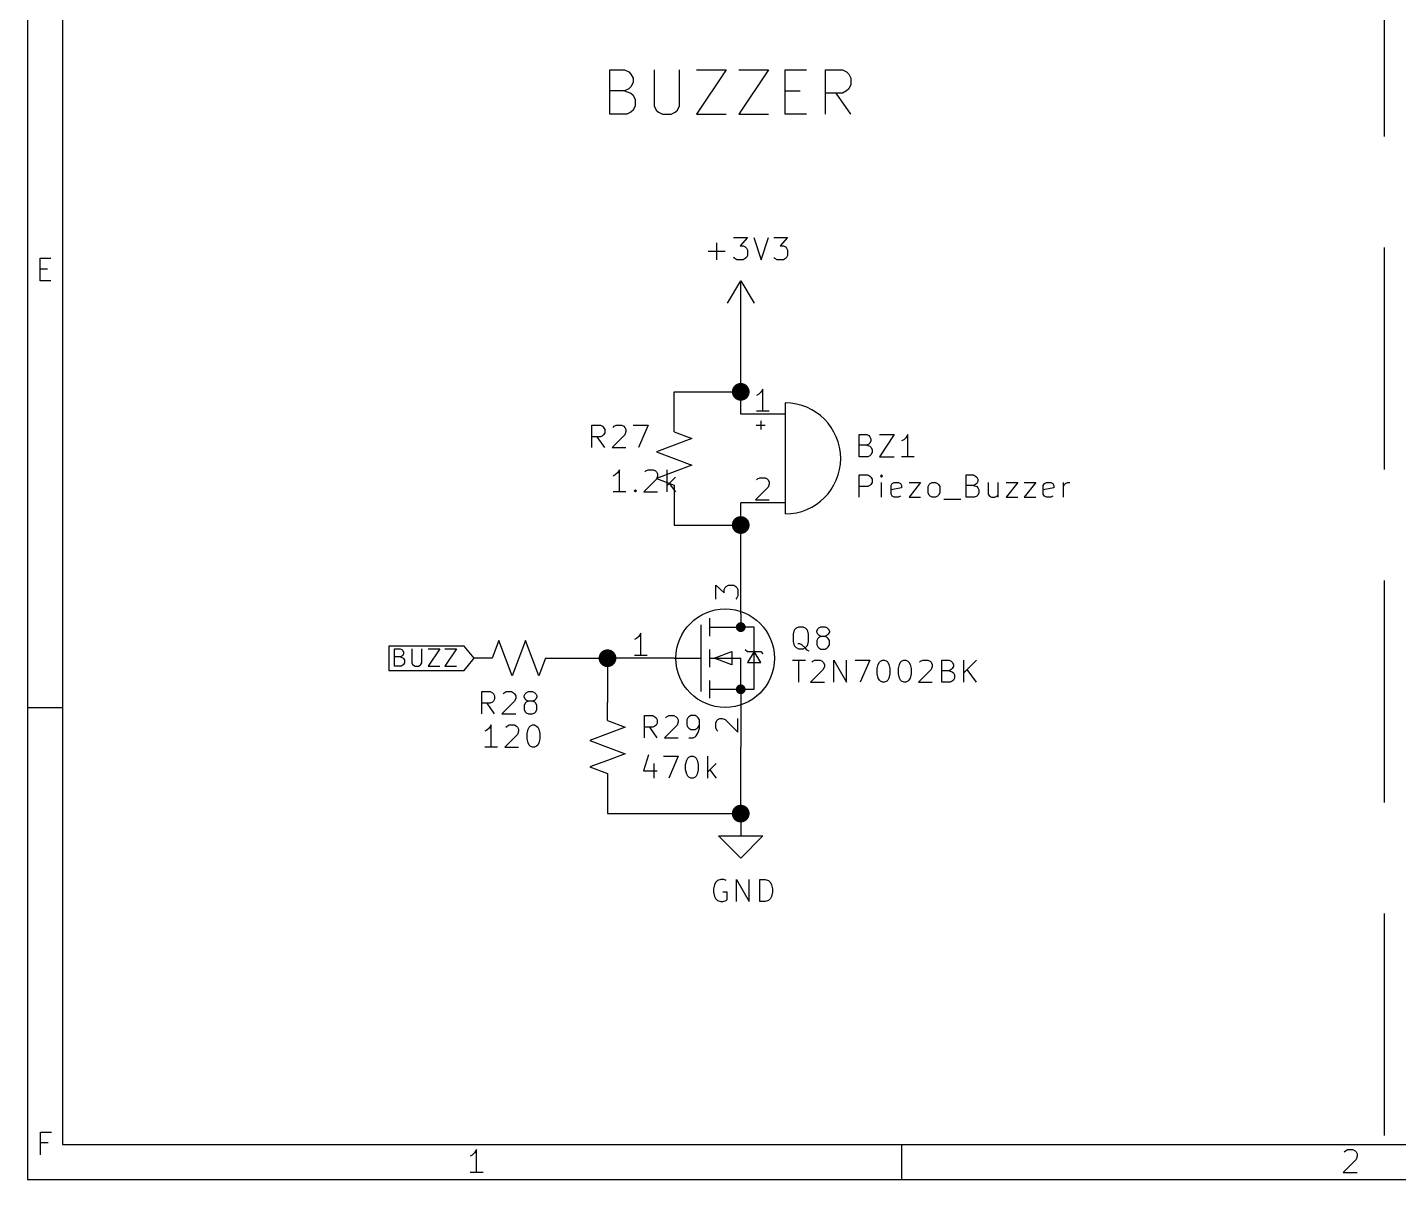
# Model space of a CAD drawing. Extents: x 0.4 to 16.1, y -11.3 to -0.4.
# Drawn here: x 0.394 to 3.481, y -11.299 to -8.704 of the extents above; entities that cross this region are included whole.
import ezdxf

# ---------------------------------------------------------------- set-up
doc = ezdxf.new("R2010")
doc.units = 0
doc.header["$MEASUREMENT"] = 0
doc.linetypes.add('DASHED', pattern=[0.75, 0.5, -0.25])
for name, color, linetype in [('BLUE3', 171, 'CONTINUOUS'), ('CYAN2', 4, 'CONTINUOUS'), ('GREEN2', 3, 'CONTINUOUS'), ('RED2', 1, 'CONTINUOUS')]:
    doc.layers.add(name, color=color, linetype=linetype)

msp = doc.modelspace()

# ---------------------------------------------------------------- linework, layer by layer
at = {"layer": 'BLUE3', "linetype": 'DASHED'}
msp.add_line((3.45, -11.2), (3.45, -6), dxfattribs=at)
at = {"layer": 'BLUE3', "linetype": 'CONTINUOUS'}
for p, q in [((1.70506, -8.89974), (1.70506, -8.79974)), ((1.70506, -8.79974), (1.73839, -8.79974)), ((1.73839, -8.79974), (1.74791, -8.8045)), ((1.74791, -8.8045), (1.75268, -8.80926)), ((1.75268, -8.80926), (1.75744, -8.81878)), ((1.75744, -8.82831), (1.75268, -8.83783)), ((1.75744, -8.81878), (1.75744, -8.82831)), ((1.80506, -8.79974), (1.80506, -8.88069)), ((1.8622, -8.88069), (1.8622, -8.79974)), ((1.9003, -8.79974), (1.96696, -8.79974)), ((1.96696, -8.79974), (1.9003, -8.89974)), ((1.99554, -8.79974), (2.0622, -8.79974)), ((2.0622, -8.79974), (1.99554, -8.89974)), ((2.1003, -8.89974), (2.1003, -8.79974)), ((2.1003, -8.79974), (2.14791, -8.79974)), ((2.19077, -8.89974), (2.19077, -8.79974)), ((2.19077, -8.79974), (2.22887, -8.79974)), ((2.22887, -8.79974), (2.23839, -8.8045)), ((2.23839, -8.8045), (2.24315, -8.80926)), ((2.24315, -8.80926), (2.24791, -8.81878)), ((2.24791, -8.81878), (2.24791, -8.83307)), ((1.73839, -8.84735), (1.70506, -8.84735)), ((1.74791, -8.84259), (1.73839, -8.84735)), ((1.73839, -8.84735), (1.75268, -8.85212)), ((1.75268, -8.83783), (1.74791, -8.84259)), ((1.75268, -8.85212), (1.75744, -8.85688)), ((1.75744, -8.85688), (1.7622, -8.8664)), ((2.1003, -8.84735), (2.13363, -8.84735)), ((2.22887, -8.85212), (2.19077, -8.85212)), ((2.24791, -8.89974), (2.21458, -8.85212)), ((2.23839, -8.84735), (2.22887, -8.85212)), ((2.24315, -8.84259), (2.23839, -8.84735)), ((2.24791, -8.83307), (2.24315, -8.84259)), ((1.75744, -8.89021), (1.75268, -8.89497)), ((1.7622, -8.88069), (1.75744, -8.89021)), ((1.7622, -8.8664), (1.7622, -8.88069)), ((1.80506, -8.88069), (1.80982, -8.89021)), ((1.80982, -8.89021), (1.81458, -8.89497)), ((1.85268, -8.89497), (1.85744, -8.89021)), ((1.85744, -8.89021), (1.8622, -8.88069)), ((1.74315, -8.89974), (1.70506, -8.89974)), ((1.75268, -8.89497), (1.74315, -8.89974)), ((1.81458, -8.89497), (1.82411, -8.89974)), ((1.82411, -8.89974), (1.84315, -8.89974)), ((1.84315, -8.89974), (1.85268, -8.89497)), ((1.9003, -8.89974), (1.96696, -8.89974)), ((1.99554, -8.89974), (2.0622, -8.89974)), ((2.14791, -8.89974), (2.1003, -8.89974))]:
    msp.add_line(p, q, dxfattribs=at)
at = {"layer": 'CYAN2', "linetype": 'CONTINUOUS'}
for p, q in [((1.94595, -9.2273), (1.94595, -9.18921)), ((1.98405, -9.1773), (2.015, -9.1773)), ((2.015, -9.1773), (1.99833, -9.19635)), ((1.99833, -9.19635), (2.00547, -9.19635)), ((2.00547, -9.19635), (2.01024, -9.19873)), ((2.01024, -9.19873), (2.01262, -9.20111)), ((2.01262, -9.20111), (2.015, -9.20587)), ((2.02928, -9.1773), (2.04595, -9.2273)), ((2.04595, -9.2273), (2.06262, -9.1773)), ((2.07452, -9.1773), (2.10547, -9.1773)), ((2.10547, -9.1773), (2.08881, -9.19635)), ((2.08881, -9.19635), (2.09595, -9.19635)), ((2.09595, -9.19635), (2.10071, -9.19873)), ((2.10071, -9.19873), (2.10309, -9.20111)), ((2.10309, -9.20111), (2.10547, -9.20587)), ((1.9269, -9.20826), (1.965, -9.20826)), ((1.98643, -9.22492), (1.98405, -9.22254)), ((1.99119, -9.2273), (1.98643, -9.22492)), ((2.00547, -9.2273), (1.99119, -9.2273)), ((2.01024, -9.22492), (2.00547, -9.2273)), ((2.01262, -9.22254), (2.01024, -9.22492)), ((2.015, -9.21778), (2.01262, -9.22254)), ((2.015, -9.20587), (2.015, -9.21778)), ((2.0769, -9.22492), (2.07452, -9.22254)), ((2.08167, -9.2273), (2.0769, -9.22492)), ((2.09595, -9.2273), (2.08167, -9.2273)), ((2.10071, -9.22492), (2.09595, -9.2273)), ((2.10309, -9.22254), (2.10071, -9.22492)), ((2.10547, -9.21778), (2.10309, -9.22254)), ((2.10547, -9.20587), (2.10547, -9.21778)), ((1.66503, -9.6503), (1.66503, -9.6003)), ((1.66503, -9.6003), (1.68407, -9.6003)), ((1.68407, -9.6003), (1.68884, -9.60269)), ((1.71503, -9.60269), (1.71979, -9.6003)), ((1.71979, -9.6003), (1.73169, -9.6003)), ((1.73169, -9.6003), (1.73646, -9.60269)), ((1.75789, -9.6003), (1.79122, -9.6003)), ((1.79122, -9.6003), (1.76979, -9.6503)), ((1.68407, -9.62649), (1.66503, -9.62649)), ((1.6936, -9.6503), (1.67693, -9.62649)), ((1.68884, -9.62411), (1.68407, -9.62649)), ((1.68884, -9.60269), (1.69122, -9.60506)), ((1.69122, -9.62173), (1.68884, -9.62411)), ((1.69122, -9.60506), (1.6936, -9.60983)), ((1.6936, -9.61697), (1.69122, -9.62173)), ((1.6936, -9.60983), (1.6936, -9.61697)), ((1.73884, -9.62173), (1.71027, -9.6503)), ((1.71265, -9.60506), (1.71503, -9.60269)), ((1.73646, -9.60269), (1.73884, -9.60506)), ((1.73884, -9.60506), (1.74122, -9.60983)), ((1.74122, -9.61459), (1.73884, -9.62173)), ((1.74122, -9.60983), (1.74122, -9.61459)), ((2.26703, -9.6713), (2.26703, -9.6213)), ((2.26703, -9.6213), (2.28369, -9.6213)), ((2.28369, -9.6213), (2.28846, -9.62369)), ((2.28846, -9.62369), (2.29084, -9.62606)), ((2.29084, -9.62606), (2.29322, -9.63083)), ((2.29322, -9.63083), (2.29322, -9.63559)), ((2.31227, -9.6213), (2.3456, -9.6213)), ((2.3456, -9.6213), (2.31227, -9.6713)), ((2.36703, -9.63321), (2.36227, -9.63559)), ((2.37179, -9.62844), (2.36703, -9.63321)), ((2.37655, -9.6213), (2.37179, -9.62844)), ((2.37655, -9.6713), (2.37655, -9.6213)), ((1.71027, -9.6503), (1.74122, -9.6503)), ((2.28369, -9.64511), (2.26703, -9.64511)), ((2.28846, -9.64273), (2.28369, -9.64511)), ((2.28369, -9.64511), (2.29084, -9.64749)), ((2.29084, -9.64035), (2.28846, -9.64273)), ((2.29322, -9.63559), (2.29084, -9.64035)), ((2.29084, -9.64749), (2.29322, -9.64987)), ((2.29322, -9.64987), (2.2956, -9.65463)), ((2.2956, -9.66178), (2.29322, -9.66654)), ((2.2956, -9.65463), (2.2956, -9.66178)), ((2.28607, -9.6713), (2.26703, -9.6713)), ((2.29084, -9.66892), (2.28607, -9.6713)), ((2.29322, -9.66654), (2.29084, -9.66892)), ((2.31227, -9.6713), (2.3456, -9.6713)), ((2.39084, -9.6713), (2.36227, -9.6713)), ((1.71741, -9.71221), (1.71265, -9.71459)), ((1.72217, -9.70744), (1.71741, -9.71221)), ((1.72693, -9.7003), (1.72217, -9.70744)), ((1.72693, -9.7503), (1.72693, -9.7003)), ((1.81026, -9.72173), (1.78169, -9.7503)), ((1.78407, -9.70506), (1.78646, -9.70269)), ((1.78646, -9.70269), (1.79122, -9.7003)), ((1.79122, -9.7003), (1.80312, -9.7003)), ((1.80312, -9.7003), (1.80789, -9.70269)), ((1.80789, -9.70269), (1.81026, -9.70506)), ((1.81026, -9.70506), (1.81265, -9.70983)), ((1.81265, -9.71459), (1.81026, -9.72173)), ((1.81265, -9.70983), (1.81265, -9.71459)), ((1.83407, -9.7503), (1.83407, -9.7003)), ((1.85312, -9.71697), (1.83407, -9.73602)), ((2.26703, -9.7623), (2.26703, -9.7123)), ((2.26703, -9.7123), (2.28607, -9.7123)), ((2.28607, -9.7123), (2.29083, -9.71469)), ((2.29083, -9.71469), (2.29322, -9.71706)), ((2.29322, -9.71706), (2.2956, -9.72183)), ((2.2956, -9.72183), (2.2956, -9.72897)), ((2.31703, -9.7123), (2.31465, -9.71469)), ((2.31465, -9.71469), (2.31703, -9.71706)), ((2.31941, -9.71469), (2.31703, -9.7123)), ((2.31703, -9.7123), (2.31703, -9.71706)), ((2.31703, -9.71706), (2.31941, -9.71469)), ((2.5075, -9.7623), (2.5075, -9.7123)), ((2.5075, -9.7123), (2.52417, -9.7123)), ((2.52417, -9.7123), (2.52893, -9.71469)), ((2.52893, -9.71469), (2.53131, -9.71706)), ((2.53131, -9.71706), (2.53369, -9.72183)), ((2.53369, -9.72183), (2.53369, -9.72659)), ((1.74122, -9.7503), (1.71265, -9.7503)), ((1.76026, -9.74792), (1.76265, -9.74554)), ((1.76265, -9.7503), (1.76026, -9.74792)), ((1.76265, -9.74554), (1.76503, -9.74792)), ((1.76265, -9.74554), (1.76265, -9.7503)), ((1.76503, -9.74792), (1.76265, -9.7503)), ((1.78169, -9.7503), (1.81265, -9.7503)), ((1.83883, -9.73126), (1.85312, -9.7503)), ((2.28607, -9.73849), (2.26703, -9.73849)), ((2.29083, -9.73611), (2.28607, -9.73849)), ((2.29322, -9.73373), (2.29083, -9.73611)), ((2.2956, -9.72897), (2.29322, -9.73373)), ((2.31703, -9.7623), (2.31703, -9.72897)), ((2.33846, -9.73611), (2.34083, -9.73135)), ((2.33846, -9.75516), (2.33846, -9.73611)), ((2.36226, -9.74087), (2.33846, -9.74563)), ((2.34083, -9.75992), (2.33846, -9.75516)), ((2.34083, -9.73135), (2.3456, -9.72897)), ((2.3456, -9.72897), (2.35512, -9.72897)), ((2.35512, -9.72897), (2.35989, -9.73135)), ((2.35989, -9.73135), (2.36226, -9.73611)), ((2.36226, -9.73611), (2.36226, -9.74087)), ((2.37893, -9.72897), (2.40512, -9.72897)), ((2.40512, -9.72897), (2.37893, -9.7623)), ((2.42179, -9.73849), (2.42417, -9.73373)), ((2.42179, -9.75278), (2.42179, -9.73849)), ((2.42417, -9.75754), (2.42179, -9.75278)), ((2.42417, -9.73373), (2.42655, -9.73135)), ((2.42655, -9.73135), (2.43131, -9.72897)), ((2.43131, -9.72897), (2.43846, -9.72897)), ((2.43846, -9.72897), (2.44322, -9.73135)), ((2.44322, -9.73135), (2.4456, -9.73373)), ((2.4456, -9.73373), (2.44798, -9.73849)), ((2.44798, -9.75278), (2.4456, -9.75754)), ((2.44798, -9.73849), (2.44798, -9.75278)), ((2.52417, -9.73611), (2.5075, -9.73611)), ((2.52893, -9.73373), (2.52417, -9.73611)), ((2.52417, -9.73611), (2.53131, -9.73849)), ((2.53131, -9.73135), (2.52893, -9.73373)), ((2.53369, -9.72659), (2.53131, -9.73135)), ((2.53131, -9.73849), (2.53369, -9.74087)), ((2.53369, -9.74087), (2.53607, -9.74563)), ((2.53607, -9.75278), (2.53369, -9.75754)), ((2.53607, -9.74563), (2.53607, -9.75278)), ((2.5575, -9.72897), (2.5575, -9.75516)), ((2.5575, -9.75516), (2.55989, -9.75992)), ((2.57893, -9.72897), (2.57893, -9.7623)), ((2.59798, -9.72897), (2.62417, -9.72897)), ((2.62417, -9.72897), (2.59798, -9.7623)), ((2.63846, -9.72897), (2.66465, -9.72897)), ((2.66465, -9.72897), (2.63846, -9.7623)), ((2.68131, -9.73611), (2.68369, -9.73135)), ((2.68131, -9.75516), (2.68131, -9.73611)), ((2.70512, -9.74087), (2.68131, -9.74563)), ((2.68369, -9.75992), (2.68131, -9.75516)), ((2.68369, -9.73135), (2.68846, -9.72897)), ((2.68846, -9.72897), (2.69798, -9.72897)), ((2.69798, -9.72897), (2.70274, -9.73135)), ((2.70274, -9.73135), (2.70512, -9.73611)), ((2.70512, -9.73611), (2.70512, -9.74087)), ((2.72655, -9.7623), (2.72655, -9.72897)), ((2.72655, -9.73849), (2.72893, -9.73373)), ((2.72893, -9.73373), (2.73131, -9.73135)), ((2.73131, -9.73135), (2.73607, -9.72897)), ((2.73607, -9.72897), (2.74083, -9.72897)), ((2.3456, -9.7623), (2.34083, -9.75992)), ((2.35512, -9.7623), (2.3456, -9.7623)), ((2.35989, -9.75992), (2.35512, -9.7623)), ((2.37893, -9.7623), (2.40512, -9.7623)), ((2.42655, -9.75992), (2.42417, -9.75754)), ((2.43131, -9.7623), (2.42655, -9.75992)), ((2.43846, -9.7623), (2.43131, -9.7623)), ((2.44322, -9.75992), (2.43846, -9.7623)), ((2.4456, -9.75754), (2.44322, -9.75992)), ((2.4575, -9.76706), (2.4956, -9.76706)), ((2.52655, -9.7623), (2.5075, -9.7623)), ((2.53131, -9.75992), (2.52655, -9.7623)), ((2.53369, -9.75754), (2.53131, -9.75992)), ((2.55989, -9.75992), (2.56465, -9.7623)), ((2.56465, -9.7623), (2.57179, -9.7623)), ((2.57179, -9.7623), (2.57655, -9.75992)), ((2.57655, -9.75992), (2.57893, -9.75754)), ((2.59798, -9.7623), (2.62417, -9.7623)), ((2.63846, -9.7623), (2.66465, -9.7623)), ((2.68846, -9.7623), (2.68369, -9.75992)), ((2.69798, -9.7623), (2.68846, -9.7623)), ((2.70274, -9.75992), (2.69798, -9.7623)), ((2.11865, -10.071), (2.12103, -10.0614)), ((2.12103, -10.0614), (2.12579, -10.0567)), ((2.12579, -10.0567), (2.13055, -10.0543)), ((2.13055, -10.0543), (2.14007, -10.0543)), ((2.14007, -10.0543), (2.14484, -10.0567)), ((2.14484, -10.0567), (2.1496, -10.0614)), ((2.1496, -10.0614), (2.15198, -10.071)), ((2.17103, -10.0638), (2.17341, -10.0591)), ((2.17103, -10.0662), (2.17103, -10.0638)), ((2.17341, -10.0591), (2.17579, -10.0567)), ((2.17579, -10.0567), (2.18055, -10.0543)), ((2.18055, -10.0543), (2.19007, -10.0543)), ((2.19007, -10.0543), (2.19484, -10.0567)), ((2.19484, -10.0567), (2.19722, -10.0591)), ((2.19722, -10.0591), (2.1996, -10.0638)), ((2.1996, -10.0638), (2.1996, -10.0662)), ((2.11865, -10.0876), (2.11865, -10.071)), ((2.12103, -10.0972), (2.11865, -10.0876)), ((2.13293, -10.0924), (2.12817, -10.0924)), ((2.1377, -10.0948), (2.13293, -10.0924)), ((2.14484, -10.1019), (2.1377, -10.0948)), ((2.15198, -10.0876), (2.1496, -10.0972)), ((2.15198, -10.071), (2.15198, -10.0876)), ((2.17341, -10.071), (2.17103, -10.0662)), ((2.17341, -10.0805), (2.17103, -10.0853)), ((2.17103, -10.0853), (2.17103, -10.0948)), ((2.17103, -10.0948), (2.17341, -10.0995)), ((2.17579, -10.0734), (2.17341, -10.071)), ((2.17579, -10.0781), (2.17341, -10.0805)), ((2.18055, -10.0757), (2.17579, -10.0734)), ((2.18055, -10.0757), (2.17579, -10.0781)), ((2.19007, -10.0757), (2.18055, -10.0757)), ((2.19484, -10.0734), (2.19007, -10.0757)), ((2.19484, -10.0781), (2.19007, -10.0757)), ((2.19722, -10.071), (2.19484, -10.0734)), ((2.19722, -10.0805), (2.19484, -10.0781)), ((2.1996, -10.0662), (2.19722, -10.071)), ((2.1996, -10.0853), (2.19722, -10.0805)), ((2.19722, -10.0995), (2.1996, -10.0948)), ((2.1996, -10.0948), (2.1996, -10.0853)), ((2.12579, -10.1019), (2.12103, -10.0972)), ((2.13055, -10.1043), (2.12579, -10.1019)), ((2.14007, -10.1043), (2.13055, -10.1043)), ((2.14484, -10.1019), (2.14007, -10.1043)), ((2.1496, -10.0972), (2.14484, -10.1019)), ((2.1496, -10.1067), (2.14484, -10.1019)), ((2.15436, -10.1091), (2.1496, -10.1067)), ((2.17341, -10.0995), (2.17579, -10.1019)), ((2.17579, -10.1019), (2.18055, -10.1043)), ((2.18055, -10.1043), (2.19007, -10.1043)), ((2.19007, -10.1043), (2.19484, -10.1019)), ((2.19484, -10.1019), (2.19722, -10.0995)), ((2.11688, -10.1293), (2.14546, -10.1293)), ((2.13117, -10.1793), (2.13117, -10.1293)), ((2.18593, -10.1507), (2.15736, -10.1793)), ((2.15974, -10.1341), (2.16212, -10.1317)), ((2.16212, -10.1317), (2.16688, -10.1293)), ((2.16688, -10.1293), (2.17879, -10.1293)), ((2.17879, -10.1293), (2.18355, -10.1317)), ((2.18355, -10.1317), (2.18593, -10.1341)), ((2.18593, -10.1341), (2.18831, -10.1388)), ((2.18831, -10.1436), (2.18593, -10.1507)), ((2.18831, -10.1388), (2.18831, -10.1436)), ((2.20974, -10.1793), (2.20974, -10.1293)), ((2.20974, -10.1293), (2.23831, -10.1793)), ((2.23831, -10.1793), (2.23831, -10.1293)), ((2.25736, -10.1293), (2.29069, -10.1293)), ((2.29069, -10.1293), (2.26926, -10.1793)), ((2.30736, -10.1484), (2.30974, -10.1388)), ((2.30736, -10.1603), (2.30736, -10.1484)), ((2.30974, -10.1388), (2.31212, -10.1341)), ((2.31212, -10.1341), (2.3145, -10.1317)), ((2.3145, -10.1317), (2.31926, -10.1293)), ((2.31926, -10.1293), (2.32403, -10.1293)), ((2.32403, -10.1293), (2.32879, -10.1317)), ((2.32879, -10.1317), (2.33117, -10.1341)), ((2.33117, -10.1341), (2.33355, -10.1388)), ((2.33355, -10.1388), (2.33593, -10.1484)), ((2.33593, -10.1484), (2.33593, -10.1603)), ((2.35498, -10.1484), (2.35736, -10.1388)), ((2.35498, -10.1603), (2.35498, -10.1484)), ((2.35736, -10.1388), (2.35974, -10.1341)), ((2.35974, -10.1341), (2.36212, -10.1317)), ((2.36212, -10.1317), (2.36688, -10.1293)), ((2.36688, -10.1293), (2.37165, -10.1293)), ((2.37165, -10.1293), (2.37641, -10.1317)), ((2.37641, -10.1317), (2.37879, -10.1341)), ((2.37879, -10.1341), (2.38117, -10.1388)), ((2.38117, -10.1388), (2.38355, -10.1484)), ((2.38355, -10.1484), (2.38355, -10.1603)), ((2.42879, -10.1507), (2.40022, -10.1793)), ((2.4026, -10.1341), (2.40498, -10.1317)), ((2.40498, -10.1317), (2.40974, -10.1293)), ((2.40974, -10.1293), (2.42165, -10.1293)), ((2.42165, -10.1293), (2.42641, -10.1317)), ((2.42641, -10.1317), (2.42879, -10.1341)), ((2.42879, -10.1341), (2.43117, -10.1388)), ((2.43117, -10.1436), (2.42879, -10.1507)), ((2.43117, -10.1388), (2.43117, -10.1436)), ((2.4526, -10.1793), (2.4526, -10.1293)), ((2.4526, -10.1293), (2.46926, -10.1293)), ((2.46926, -10.1531), (2.4526, -10.1531)), ((2.46926, -10.1293), (2.47403, -10.1317)), ((2.47403, -10.1507), (2.46926, -10.1531)), ((2.46926, -10.1531), (2.47641, -10.1555)), ((2.47403, -10.1317), (2.47641, -10.1341)), ((2.47641, -10.1484), (2.47403, -10.1507)), ((2.47641, -10.1341), (2.47879, -10.1388)), ((2.47879, -10.1436), (2.47641, -10.1484)), ((2.47641, -10.1555), (2.47879, -10.1579)), ((2.47879, -10.1388), (2.47879, -10.1436)), ((2.47879, -10.1579), (2.48117, -10.1626)), ((2.5026, -10.1793), (2.5026, -10.1293)), ((2.53117, -10.1293), (2.5026, -10.1579)), ((2.53117, -10.1793), (2.50974, -10.1507)), ((2.15736, -10.1793), (2.18831, -10.1793)), ((2.30974, -10.1698), (2.30736, -10.1603)), ((2.31212, -10.1745), (2.30974, -10.1698)), ((2.3145, -10.1769), (2.31212, -10.1745)), ((2.31926, -10.1793), (2.3145, -10.1769)), ((2.32403, -10.1793), (2.31926, -10.1793)), ((2.32879, -10.1769), (2.32403, -10.1793)), ((2.33117, -10.1745), (2.32879, -10.1769)), ((2.33355, -10.1698), (2.33117, -10.1745)), ((2.33593, -10.1603), (2.33355, -10.1698)), ((2.35736, -10.1698), (2.35498, -10.1603)), ((2.35974, -10.1745), (2.35736, -10.1698)), ((2.36212, -10.1769), (2.35974, -10.1745)), ((2.36688, -10.1793), (2.36212, -10.1769)), ((2.37165, -10.1793), (2.36688, -10.1793)), ((2.37641, -10.1769), (2.37165, -10.1793)), ((2.37879, -10.1745), (2.37641, -10.1769)), ((2.38117, -10.1698), (2.37879, -10.1745)), ((2.38355, -10.1603), (2.38117, -10.1698)), ((2.40022, -10.1793), (2.43117, -10.1793)), ((2.47165, -10.1793), (2.4526, -10.1793)), ((2.47641, -10.1769), (2.47165, -10.1793)), ((2.47879, -10.1745), (2.47641, -10.1769)), ((2.48117, -10.1698), (2.47879, -10.1745)), ((2.48117, -10.1626), (2.48117, -10.1698)), ((1.41703, -10.2503), (1.41703, -10.2003)), ((1.41703, -10.2003), (1.43607, -10.2003)), ((1.43607, -10.2003), (1.44084, -10.2027)), ((1.44084, -10.2027), (1.44322, -10.2051)), ((1.44322, -10.2051), (1.4456, -10.2098)), ((1.4456, -10.217), (1.44322, -10.2217)), ((1.4456, -10.2098), (1.4456, -10.217)), ((1.46465, -10.2051), (1.46703, -10.2027)), ((1.46703, -10.2027), (1.47179, -10.2003)), ((1.47179, -10.2003), (1.48369, -10.2003)), ((1.48369, -10.2003), (1.48846, -10.2027)), ((1.48846, -10.2027), (1.49084, -10.2051)), ((1.49084, -10.2051), (1.49322, -10.2098)), ((1.49322, -10.2146), (1.49084, -10.2217)), ((1.49322, -10.2098), (1.49322, -10.2146)), ((1.51227, -10.2098), (1.51465, -10.2051)), ((1.51227, -10.2122), (1.51227, -10.2098)), ((1.51465, -10.217), (1.51227, -10.2122)), ((1.51465, -10.2051), (1.51703, -10.2027)), ((1.51703, -10.2194), (1.51465, -10.217)), ((1.51703, -10.2027), (1.52179, -10.2003)), ((1.52179, -10.2217), (1.51703, -10.2194)), ((1.52179, -10.2003), (1.53131, -10.2003)), ((1.53131, -10.2003), (1.53607, -10.2027)), ((1.53607, -10.2194), (1.53131, -10.2217)), ((1.53607, -10.2027), (1.53846, -10.2051)), ((1.53846, -10.217), (1.53607, -10.2194)), ((1.53846, -10.2051), (1.54084, -10.2098)), ((1.54084, -10.2122), (1.53846, -10.217)), ((1.54084, -10.2098), (1.54084, -10.2122)), ((1.43607, -10.2265), (1.41703, -10.2265)), ((1.4456, -10.2503), (1.42893, -10.2265)), ((1.44084, -10.2241), (1.43607, -10.2265)), ((1.44322, -10.2217), (1.44084, -10.2241)), ((1.49084, -10.2217), (1.46227, -10.2503)), ((1.46227, -10.2503), (1.49322, -10.2503)), ((1.51465, -10.2265), (1.51227, -10.2313)), ((1.51227, -10.2313), (1.51227, -10.2408)), ((1.51227, -10.2408), (1.51465, -10.2455)), ((1.51703, -10.2241), (1.51465, -10.2265)), ((1.51465, -10.2455), (1.51703, -10.2479)), ((1.52179, -10.2217), (1.51703, -10.2241)), ((1.51703, -10.2479), (1.52179, -10.2503)), ((1.53131, -10.2217), (1.52179, -10.2217)), ((1.52179, -10.2503), (1.53131, -10.2503)), ((1.53607, -10.2241), (1.53131, -10.2217)), ((1.53131, -10.2503), (1.53607, -10.2479)), ((1.53846, -10.2265), (1.53607, -10.2241)), ((1.53607, -10.2479), (1.53846, -10.2455)), ((1.54084, -10.2313), (1.53846, -10.2265)), ((1.53846, -10.2455), (1.54084, -10.2408)), ((1.54084, -10.2408), (1.54084, -10.2313)), ((1.43793, -10.2753), (1.43317, -10.2824)), ((1.43793, -10.3253), (1.43793, -10.2753)), ((1.47127, -10.2801), (1.47365, -10.2777)), ((1.47365, -10.2777), (1.47841, -10.2753)), ((1.47841, -10.2753), (1.49031, -10.2753)), ((1.49031, -10.2753), (1.49508, -10.2777)), ((1.49508, -10.2777), (1.49746, -10.2801)), ((1.49746, -10.2801), (1.49984, -10.2848)), ((1.52127, -10.2848), (1.52365, -10.2801)), ((1.52365, -10.2801), (1.52603, -10.2777)), ((1.52603, -10.2777), (1.53079, -10.2753)), ((1.53079, -10.2753), (1.53556, -10.2753)), ((1.53556, -10.2753), (1.54031, -10.2777)), ((1.54031, -10.2777), (1.5427, -10.2801)), ((1.5427, -10.2801), (1.54508, -10.2848)), ((1.78303, -10.3043), (1.78303, -10.2543)), ((1.78303, -10.2543), (1.80207, -10.2543)), ((1.80207, -10.2805), (1.78303, -10.2805)), ((1.8116, -10.3043), (1.79493, -10.2805)), ((1.80207, -10.2543), (1.80684, -10.2567)), ((1.80684, -10.2781), (1.80207, -10.2805)), ((1.80684, -10.2567), (1.80922, -10.2591)), ((1.80922, -10.2757), (1.80684, -10.2781)), ((1.80922, -10.2591), (1.8116, -10.2638)), ((1.8116, -10.271), (1.80922, -10.2757)), ((1.8116, -10.2638), (1.8116, -10.271)), ((1.85684, -10.2757), (1.82827, -10.3043)), ((1.83065, -10.2591), (1.83303, -10.2567)), ((1.83303, -10.2567), (1.83779, -10.2543)), ((1.83779, -10.2543), (1.84969, -10.2543)), ((1.84969, -10.2543), (1.85446, -10.2567)), ((1.85446, -10.2567), (1.85684, -10.2591)), ((1.85684, -10.2591), (1.85922, -10.2638)), ((1.85922, -10.2686), (1.85684, -10.2757)), ((1.85922, -10.2638), (1.85922, -10.2686)), ((1.88065, -10.2591), (1.87827, -10.2638)), ((1.87827, -10.2638), (1.87827, -10.2757)), ((1.87827, -10.2757), (1.88065, -10.2805)), ((1.88303, -10.2567), (1.88065, -10.2591)), ((1.88065, -10.2805), (1.88303, -10.2829)), ((1.88779, -10.2543), (1.88303, -10.2567)), ((1.89731, -10.2543), (1.88779, -10.2543)), ((1.90207, -10.2567), (1.89731, -10.2543)), ((1.90446, -10.2591), (1.90207, -10.2567)), ((1.90207, -10.2829), (1.90446, -10.2805)), ((1.90684, -10.2638), (1.90446, -10.2591)), ((1.90446, -10.2805), (1.90684, -10.2757)), ((1.90684, -10.2829), (1.90684, -10.2638)), ((1.42841, -10.2872), (1.42365, -10.2896)), ((1.43317, -10.2824), (1.42841, -10.2872)), ((1.49746, -10.2967), (1.46889, -10.3253)), ((1.49984, -10.2896), (1.49746, -10.2967)), ((1.49984, -10.2848), (1.49984, -10.2896)), ((1.51889, -10.2944), (1.52127, -10.2848)), ((1.51889, -10.3063), (1.51889, -10.2944)), ((1.52127, -10.3158), (1.51889, -10.3063)), ((1.54508, -10.2848), (1.54746, -10.2944)), ((1.54746, -10.3063), (1.54508, -10.3158)), ((1.54746, -10.2944), (1.54746, -10.3063)), ((1.82827, -10.3043), (1.85922, -10.3043)), ((1.88303, -10.2829), (1.88779, -10.2853)), ((1.88303, -10.3043), (1.89255, -10.3043)), ((1.88779, -10.2853), (1.89731, -10.2853)), ((1.89255, -10.3043), (1.89731, -10.3019)), ((1.89731, -10.2853), (1.90207, -10.2829)), ((1.89731, -10.3019), (1.89969, -10.2995)), ((1.89969, -10.2995), (1.90446, -10.2924)), ((1.90446, -10.2924), (1.90684, -10.2829)), ((1.45222, -10.3253), (1.42365, -10.3253)), ((1.46889, -10.3253), (1.49984, -10.3253)), ((1.52365, -10.3205), (1.52127, -10.3158)), ((1.52603, -10.3229), (1.52365, -10.3205)), ((1.53079, -10.3253), (1.52603, -10.3229)), ((1.53556, -10.3253), (1.53079, -10.3253)), ((1.54031, -10.3229), (1.53556, -10.3253)), ((1.5427, -10.3205), (1.54031, -10.3229)), ((1.54508, -10.3158), (1.5427, -10.3205)), ((1.79255, -10.3429), (1.78065, -10.3786)), ((1.80446, -10.362), (1.80446, -10.3953)), ((1.82589, -10.3453), (1.85922, -10.3453)), ((1.85922, -10.3453), (1.83779, -10.3953)), ((1.87589, -10.3644), (1.87826, -10.3548)), ((1.87589, -10.3763), (1.87589, -10.3644)), ((1.87826, -10.3548), (1.88065, -10.3501)), ((1.88065, -10.3501), (1.88303, -10.3477)), ((1.88303, -10.3477), (1.88779, -10.3453)), ((1.88779, -10.3453), (1.89255, -10.3453)), ((1.89255, -10.3453), (1.89731, -10.3477)), ((1.89731, -10.3477), (1.89969, -10.3501)), ((1.89969, -10.3501), (1.90207, -10.3548)), ((1.90207, -10.3548), (1.90446, -10.3644)), ((1.90446, -10.3644), (1.90446, -10.3763)), ((1.92589, -10.3953), (1.92589, -10.3453)), ((1.94493, -10.362), (1.92589, -10.381)), ((1.78065, -10.3786), (1.8116, -10.3786)), ((1.87826, -10.3858), (1.87589, -10.3763)), ((1.88065, -10.3905), (1.87826, -10.3858)), ((1.88303, -10.3929), (1.88065, -10.3905)), ((1.88779, -10.3953), (1.88303, -10.3929)), ((1.89255, -10.3953), (1.88779, -10.3953)), ((1.89731, -10.3929), (1.89255, -10.3953)), ((1.89969, -10.3905), (1.89731, -10.3929)), ((1.90207, -10.3858), (1.89969, -10.3905)), ((1.90446, -10.3763), (1.90207, -10.3858)), ((1.93065, -10.3763), (1.94493, -10.3953)), ((1.94071, -10.6352), (1.93833, -10.6447)), ((1.93833, -10.6447), (1.93833, -10.6519)), ((1.93833, -10.6519), (1.94071, -10.6614)), ((1.94309, -10.6304), (1.94071, -10.6352)), ((1.94785, -10.6257), (1.94309, -10.6304)), ((1.955, -10.6233), (1.94785, -10.6257)), ((1.96214, -10.6233), (1.955, -10.6233)), ((1.96928, -10.6519), (1.95976, -10.6519)), ((1.9669, -10.6257), (1.96214, -10.6233)), ((1.96928, -10.6685), (1.96928, -10.6519)), ((1.99071, -10.6733), (1.99071, -10.6233)), ((1.99071, -10.6233), (2.01928, -10.6733)), ((2.01928, -10.6733), (2.01928, -10.6233)), ((2.04309, -10.6733), (2.04309, -10.6233)), ((2.04309, -10.6233), (2.055, -10.6233)), ((2.055, -10.6233), (2.06214, -10.6257)), ((2.06214, -10.6257), (2.0669, -10.6304)), ((2.0669, -10.6304), (2.06928, -10.6352)), ((2.06928, -10.6352), (2.07167, -10.6447)), ((2.07167, -10.6519), (2.06928, -10.6614)), ((2.07167, -10.6447), (2.07167, -10.6519)), ((1.94071, -10.6614), (1.94309, -10.6662)), ((1.94309, -10.6662), (1.94785, -10.6709)), ((1.94785, -10.6709), (1.955, -10.6733)), ((1.955, -10.6733), (1.95976, -10.6733)), ((1.95976, -10.6733), (1.9669, -10.6709)), ((1.9669, -10.6709), (1.96928, -10.6685)), ((2.055, -10.6733), (2.04309, -10.6733)), ((2.06214, -10.6709), (2.055, -10.6733)), ((2.0669, -10.6662), (2.06214, -10.6709)), ((2.06928, -10.6614), (2.0669, -10.6662))]:
    msp.add_line(p, q, dxfattribs=at)
at = {"layer": 'GREEN2', "linetype": 'CONTINUOUS'}
for p, q in [((2, -9.525), (2, -9.375)), ((1.85, -9.525), (2, -9.525)), ((1.85, -9.575), (1.85, -9.525)), ((2, -9.575), (2, -9.525)), ((1.85, -9.775), (1.85, -9.825)), ((2, -9.825), (2, -9.775)), ((1.85, -9.825), (2, -9.825)), ((2, -9.925), (2, -9.825)), ((1.6, -10.125), (1.7, -10.125)), ((1.7, -10.125), (1.7, -10.225)), ((2, -10.475), (2, -10.325)), ((1.7, -10.425), (1.7, -10.475)), ((1.7, -10.475), (2, -10.475))]:
    msp.add_line(p, q, dxfattribs=at)
at = {"layer": 'GREEN2', "const_width": 0.02}
for points in [[(1.99, -9.525, 1), (2.01, -9.525, 1)], [(1.99, -9.825, 1), (2.01, -9.825, 1)], [(1.69, -10.125, 1), (1.71, -10.125, 1)], [(1.99, -10.475, 1), (2.01, -10.475, 1)]]:
    msp.add_lwpolyline(points, format="xyb", close=True, dxfattribs=at)
at = {"layer": 'RED2', "linetype": 'CONTINUOUS'}
for p, q in [((0.393701, -0.393701), (0.393701, -11.2993)), ((0.472441, -0.472441), (0.472441, -11.2206)), ((0.422102, -9.27512), (0.422102, -9.22394)), ((0.422102, -9.22394), (0.446472, -9.22394)), ((0.422102, -9.24831), (0.439161, -9.24831)), ((0.446472, -9.27512), (0.422102, -9.27512)), ((1.97, -9.325), (2, -9.275)), ((2, -9.375), (2, -9.275)), ((2, -9.275), (2.03, -9.325)), ((2.04047, -9.53052), (2.03571, -9.5329)), ((2.04524, -9.52576), (2.04047, -9.53052)), ((2.05, -9.51861), (2.04524, -9.52576)), ((2.05, -9.56861), (2.05, -9.51861)), ((2.06428, -9.56861), (2.03571, -9.56861)), ((2.1, -9.55), (2.1, -9.8)), ((1.85, -9.615), (1.85, -9.575)), ((2.1, -9.575), (2, -9.575)), ((2.035, -9.6), (2.055, -9.6)), ((2.045, -9.59), (2.045, -9.61)), ((1.85, -9.615), (1.89, -9.63)), ((1.89, -9.63), (1.85, -9.645)), ((1.85, -9.645), (1.81, -9.66)), ((1.81, -9.66), (1.85, -9.675)), ((1.85, -9.675), (1.89, -9.69)), ((1.89, -9.69), (1.85, -9.705)), ((1.85, -9.705), (1.81, -9.72)), ((1.81, -9.72), (1.85, -9.735)), ((2.03571, -9.72337), (2.03809, -9.721)), ((2.03809, -9.721), (2.04285, -9.71861)), ((2.04285, -9.71861), (2.05476, -9.71861)), ((2.05476, -9.71861), (2.05952, -9.721)), ((2.05952, -9.721), (2.0619, -9.72337)), ((2.0619, -9.72337), (2.06428, -9.72814)), ((1.85, -9.735), (1.85, -9.775)), ((2.0619, -9.74004), (2.03333, -9.76861)), ((2.06428, -9.7329), (2.0619, -9.74004)), ((2.06428, -9.72814), (2.06428, -9.7329)), ((2.1, -9.775), (2, -9.775)), ((2.03333, -9.76861), (2.06428, -9.76861)), ((2, -10.025), (2, -9.925)), ((1.94361, -9.99167), (1.94361, -9.96071)), ((1.94361, -9.96071), (1.96266, -9.97738)), ((1.96266, -9.97024), (1.96504, -9.96547)), ((1.96266, -9.97738), (1.96266, -9.97024)), ((1.96504, -9.96547), (1.96742, -9.96309)), ((1.96742, -9.96309), (1.97219, -9.96071)), ((1.97219, -9.96071), (1.98409, -9.96071)), ((1.98409, -9.96071), (1.98885, -9.96309)), ((1.98885, -9.96309), (1.99123, -9.96547)), ((1.99123, -9.96547), (1.99361, -9.97024)), ((1.99361, -9.97024), (1.99361, -9.98452)), ((1.99123, -9.98928), (1.98885, -9.99167)), ((1.99361, -9.98452), (1.99123, -9.98928)), ((2, -10.025), (2, -10.055)), ((1.91, -10.05), (1.91, -10.2)), ((1.93, -10.035), (1.93, -10.075)), ((1.93, -10.055), (2, -10.055)), ((2.03, -10.055), (2, -10.055)), ((2.03, -10.195), (2.03, -10.055)), ((1.455, -10.085), (1.44, -10.125)), ((1.47, -10.125), (1.455, -10.085)), ((1.515, -10.085), (1.5, -10.125)), ((1.53, -10.125), (1.515, -10.085)), ((1.76547, -10.0805), (1.76071, -10.0829)), ((1.77024, -10.0758), (1.76547, -10.0805)), ((1.775, -10.0686), (1.77024, -10.0758)), ((1.775, -10.1186), (1.775, -10.0686)), ((1.37738, -10.0975), (1.20724, -10.0975)), ((1.20724, -10.0975), (1.20724, -10.125)), ((1.20724, -10.125), (1.20724, -10.1525)), ((1.22034, -10.1426), (1.22034, -10.1036)), ((1.22034, -10.1036), (1.23334, -10.1036)), ((1.23334, -10.1222), (1.22034, -10.1222)), ((1.23334, -10.1036), (1.23705, -10.1055)), ((1.23705, -10.1204), (1.23334, -10.1222)), ((1.23334, -10.1222), (1.23891, -10.1241)), ((1.23705, -10.1055), (1.23891, -10.1074)), ((1.23891, -10.1185), (1.23705, -10.1204)), ((1.23891, -10.1074), (1.24077, -10.1111)), ((1.24077, -10.1148), (1.23891, -10.1185)), ((1.23891, -10.1241), (1.24077, -10.1259)), ((1.24077, -10.1111), (1.24077, -10.1148)), ((1.24077, -10.1259), (1.24262, -10.1296)), ((1.25934, -10.1036), (1.25934, -10.1352)), ((1.28162, -10.1352), (1.28162, -10.1036)), ((1.29648, -10.1036), (1.32248, -10.1036)), ((1.32248, -10.1036), (1.29648, -10.1426)), ((1.33362, -10.1036), (1.35962, -10.1036)), ((1.35962, -10.1036), (1.33362, -10.1426)), ((1.4, -10.125), (1.37738, -10.0975)), ((1.37738, -10.1525), (1.4, -10.125)), ((1.44, -10.125), (1.4, -10.125)), ((1.485, -10.165), (1.47, -10.125)), ((1.5, -10.125), (1.485, -10.165)), ((1.545, -10.165), (1.53, -10.125)), ((1.56, -10.125), (1.545, -10.165)), ((1.56, -10.125), (1.6, -10.125)), ((1.85, -10.125), (1.7, -10.125)), ((1.78928, -10.1186), (1.76071, -10.1186)), ((1.85, -10.125), (1.91, -10.125)), ((1.93, -10.105), (1.93, -10.145)), ((1.93, -10.125), (2, -10.125)), ((1.94, -10.125), (1.98, -10.11)), ((1.98, -10.14), (1.94, -10.125)), ((1.98, -10.11), (1.98, -10.14)), ((2, -10.195), (2, -10.125)), ((2.01, -10.105), (2.015, -10.11)), ((2.015, -10.11), (2.045, -10.11)), ((2.03, -10.11), (2.015, -10.135)), ((2.045, -10.135), (2.03, -10.11)), ((2.045, -10.11), (2.05, -10.115)), ((1.20724, -10.1525), (1.37738, -10.1525)), ((1.2352, -10.1426), (1.22034, -10.1426)), ((1.23891, -10.1408), (1.2352, -10.1426)), ((1.24077, -10.1389), (1.23891, -10.1408)), ((1.24262, -10.1352), (1.24077, -10.1389)), ((1.24262, -10.1296), (1.24262, -10.1352)), ((1.25934, -10.1352), (1.2612, -10.1389)), ((1.2612, -10.1389), (1.26305, -10.1408)), ((1.26305, -10.1408), (1.26677, -10.1426)), ((1.26677, -10.1426), (1.2742, -10.1426)), ((1.2742, -10.1426), (1.27791, -10.1408)), ((1.27791, -10.1408), (1.27977, -10.1389)), ((1.27977, -10.1389), (1.28162, -10.1352)), ((1.29648, -10.1426), (1.32248, -10.1426)), ((1.33362, -10.1426), (1.35962, -10.1426)), ((2.015, -10.135), (2.045, -10.135)), ((1.93, -10.175), (1.93, -10.215)), ((1.93, -10.195), (2, -10.195)), ((2, -10.195), (2, -10.225)), ((2, -10.195), (2.03, -10.195)), ((0.393701, -10.2362), (0.472441, -10.2362)), ((1.7, -10.265), (1.7, -10.225)), ((2, -10.225), (2, -10.325)), ((1.7, -10.265), (1.74, -10.28)), ((1.74, -10.28), (1.7, -10.295)), ((1.94361, -10.2702), (1.946, -10.2655)), ((1.94361, -10.2821), (1.94361, -10.2702)), ((1.946, -10.2655), (1.94837, -10.2631)), ((1.94837, -10.2631), (1.95314, -10.2607)), ((1.95314, -10.2607), (1.9579, -10.2607)), ((1.9579, -10.2607), (1.96504, -10.2631)), ((1.96504, -10.2631), (1.99361, -10.2917)), ((1.99361, -10.2917), (1.99361, -10.2607)), ((1.7, -10.295), (1.66, -10.31)), ((1.66, -10.31), (1.7, -10.325)), ((1.946, -10.2869), (1.94361, -10.2821)), ((1.94837, -10.2893), (1.946, -10.2869)), ((1.7, -10.325), (1.74, -10.34)), ((1.74, -10.34), (1.7, -10.355)), ((1.7, -10.355), (1.66, -10.37)), ((1.66, -10.37), (1.7, -10.385)), ((1.7, -10.385), (1.7, -10.425)), ((2, -10.475), (2, -10.525)), ((2, -10.575), (1.95, -10.525)), ((1.95, -10.525), (2, -10.525)), ((2, -10.525), (2.05, -10.525)), ((2.05, -10.525), (2, -10.575)), ((0.423319, -11.2436), (0.423319, -11.1924)), ((0.423319, -11.1924), (0.447693, -11.1924)), ((0.440382, -11.2168), (0.423319, -11.2168)), ((0.472441, -11.2206), (16.0626, -11.2206)), ((1.40528, -11.2319), (1.4004, -11.2392)), ((1.40528, -11.2831), (1.40528, -11.2319)), ((2.3622, -11.2206), (2.3622, -11.2993)), ((3.35916, -11.2368), (3.36159, -11.2343)), ((3.36159, -11.2343), (3.36647, -11.2319)), ((3.36647, -11.2319), (3.37865, -11.2319)), ((3.37865, -11.2319), (3.38353, -11.2343)), ((3.38353, -11.2343), (3.38596, -11.2368)), ((3.38596, -11.2368), (3.3884, -11.2416)), ((1.39553, -11.2441), (1.39065, -11.2465)), ((1.4004, -11.2392), (1.39553, -11.2441)), ((3.38596, -11.2538), (3.35672, -11.2831)), ((3.3884, -11.2465), (3.38596, -11.2538)), ((3.3884, -11.2416), (3.3884, -11.2465)), ((0.393701, -11.2993), (16.1413, -11.2993)), ((1.4199, -11.2831), (1.39065, -11.2831)), ((3.35672, -11.2831), (3.3884, -11.2831))]:
    msp.add_line(p, q, dxfattribs=at)
at = {"layer": 'RED2', "const_width": 0.011}
for points in [[(1.9945, -10.055, 1), (2.0055, -10.055, 1)], [(1.9945, -10.195, 1), (2.0055, -10.195, 1)]]:
    msp.add_lwpolyline(points, format="xyb", close=True, dxfattribs=at)
at = {"layer": 'RED2'}
msp.add_circle((1.965, -10.125), 0.111, dxfattribs=at)
msp.add_arc((2.1, -9.675), 0.125, -449.9, -270.1, dxfattribs=at)

doc.saveas('drawing.dxf')
